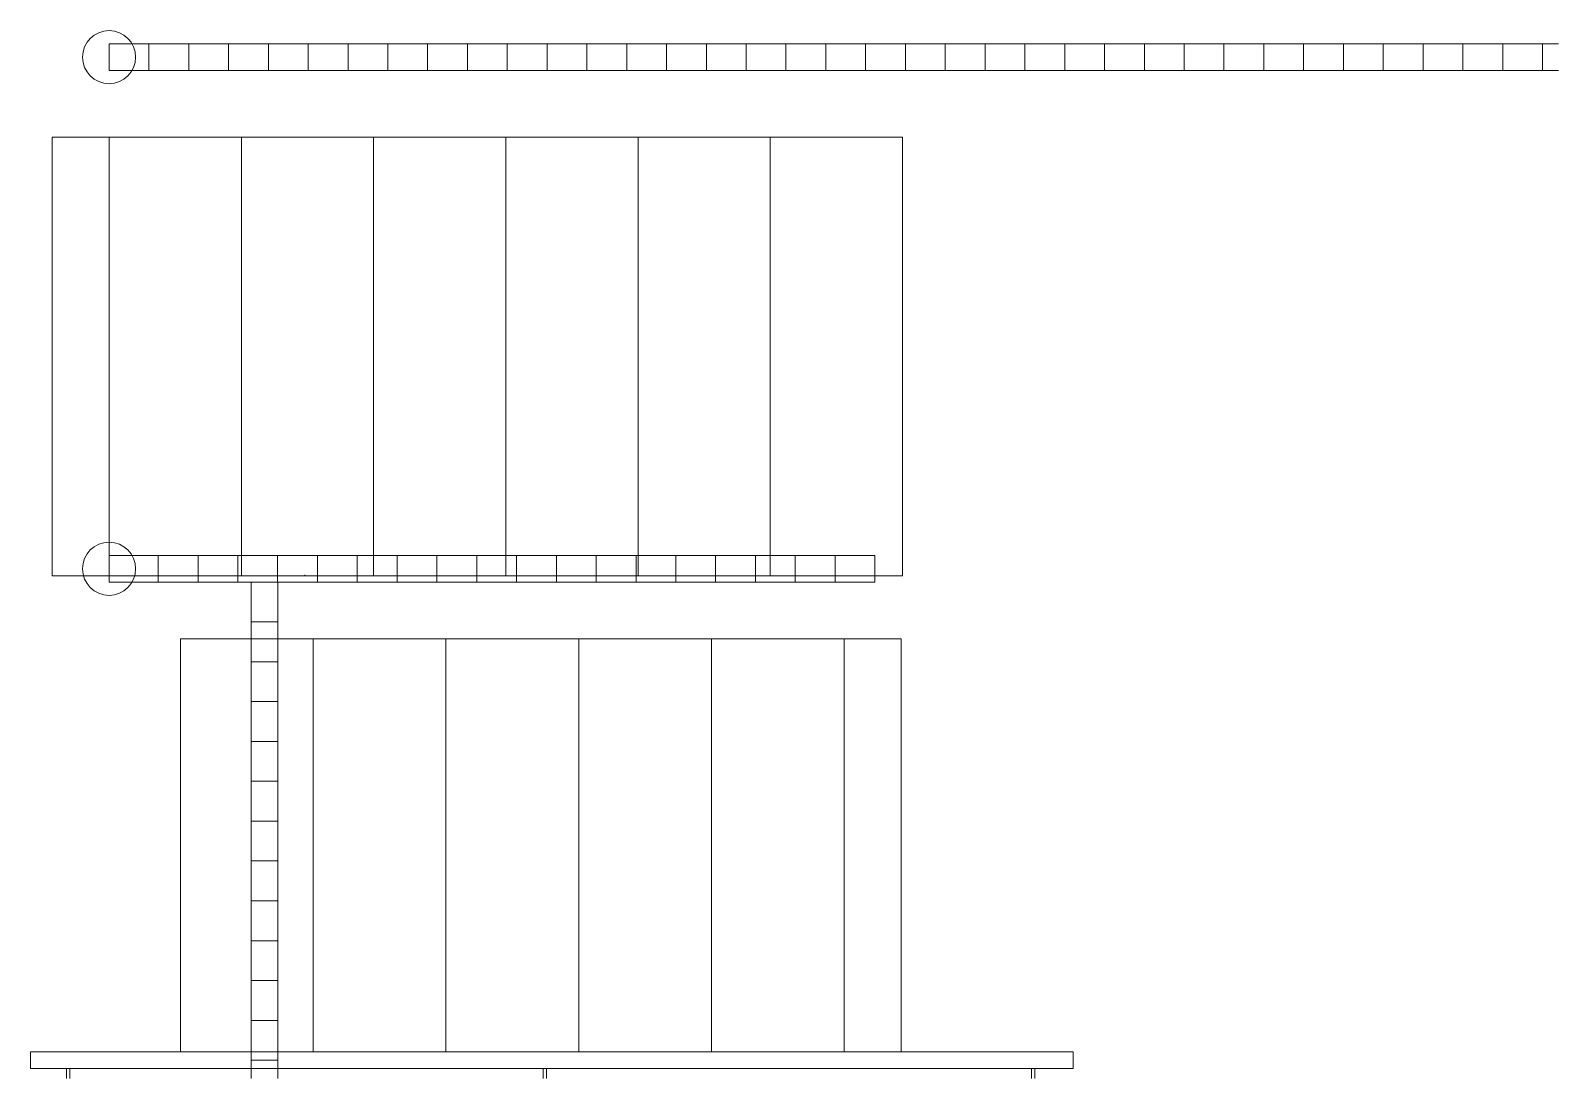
# Model space of a CAD drawing. Header units: inches. Extents: x 197 to 312, y 131 to 210.
import ezdxf

# ---------------------------------------------------------------- set-up
doc = ezdxf.new("R2010")
doc.units = ezdxf.units.IN
doc.header["$MEASUREMENT"] = 0
doc.layers.get('0').update_dxf_attribs({"color": 5, "lineweight": 9})
doc.layers.add('A201-doors', color=3, linetype='Continuous', lineweight=9)
doc.layers.add('banister-handrail-stairs', color=4, linetype='Continuous', lineweight=9)
doc.layers.get('0').off()
doc.layers.get('A201-doors').off()

# ---------------------------------------------------------------- blocks, each defined once
blk = doc.blocks.new('4431_amador_second_floor_with_stairs_and_handrails')
at = {"layer": 'banister-handrail-stairs'}
for p, q in [((205.8, 208.75), (205.8, 206.75)), ((208.8, 208.75), (208.8, 206.75)), ((211.8, 208.75), (211.8, 206.75)), ((214.8, 208.75), (214.8, 206.75)), ((217.8, 208.75), (217.8, 206.75)), ((220.8, 208.75), (220.8, 206.75)), ((223.8, 208.75), (223.8, 206.75)), ((226.8, 208.75), (226.8, 206.75)), ((229.8, 208.75), (229.8, 206.75)), ((232.8, 208.75), (232.8, 206.75)), ((235.8, 208.75), (235.8, 206.75)), ((238.8, 208.75), (238.8, 206.75)), ((241.8, 208.75), (241.8, 206.75)), ((244.8, 208.75), (244.8, 206.75)), ((247.8, 208.75), (247.8, 206.75)), ((250.8, 208.75), (250.8, 206.75)), ((253.8, 208.75), (253.8, 206.75)), ((256.8, 208.75), (256.8, 206.75)), ((259.8, 208.75), (259.8, 206.75)), ((262.8, 208.75), (262.8, 206.75)), ((265.8, 208.75), (265.8, 206.75)), ((268.8, 208.75), (268.8, 206.75)), ((271.8, 208.75), (271.8, 206.75)), ((274.8, 208.75), (274.8, 206.75)), ((277.8, 208.75), (277.8, 206.75)), ((280.8, 208.75), (280.8, 206.75)), ((283.8, 208.75), (283.8, 206.75)), ((286.8, 208.75), (286.8, 206.75)), ((289.8, 208.75), (289.8, 206.75)), ((292.8, 208.75), (292.8, 206.75)), ((295.8, 208.75), (295.8, 206.75)), ((298.8, 208.75), (298.8, 206.75)), ((301.8, 208.75), (301.8, 206.75)), ((304.8, 208.75), (304.8, 206.75)), ((307.8, 208.75), (307.8, 206.75)), ((310.8, 208.75), (310.8, 206.75)), ((262.59, 201.72), (198.5, 201.72)), ((198.5, 201.72), (198.5, 168.7)), ((202.8, 201.72), (202.8, 168.7)), ((212.77, 168.7), (212.77, 201.72)), ((222.73, 168.7), (222.73, 201.72)), ((232.7, 168.7), (232.7, 201.72)), ((242.66, 168.7), (242.66, 201.72)), ((252.62, 168.7), (252.62, 201.72)), ((262.59, 168.7), (262.59, 201.72)), ((206.5, 168.23), (206.5, 170.23)), ((209.5, 168.23), (209.5, 170.23)), ((212.5, 168.23), (212.5, 170.23)), ((215.5, 168.23), (215.5, 170.23)), ((218.5, 168.23), (218.5, 170.23)), ((221.5, 168.23), (221.5, 170.23)), ((224.5, 168.23), (224.5, 170.23)), ((227.5, 168.23), (227.5, 170.23)), ((230.5, 168.23), (230.5, 170.23)), ((233.5, 168.23), (233.5, 170.23)), ((236.5, 168.23), (236.5, 170.23)), ((239.5, 168.23), (239.5, 170.23)), ((242.5, 168.23), (242.5, 170.23)), ((245.5, 168.23), (245.5, 170.23)), ((248.5, 168.23), (248.5, 170.23)), ((251.5, 168.23), (251.5, 170.23)), ((254.5, 168.23), (254.5, 170.23)), ((257.5, 168.23), (257.5, 170.23)), ((260.5, 168.23), (260.5, 170.23)), ((198.5, 168.7), (262.59, 168.7)), ((213.51, 168.23), (213.51, 130.86)), ((215.51, 168.23), (215.51, 130.86)), ((217.55, 168.7), (217.55, 168.77)), ((219.55, 168.7), (262.59, 168.7)), ((213.51, 165.23), (215.51, 165.23)), ((218.18, 163.95), (218.18, 132.86)), ((228.18, 163.95), (228.18, 132.86)), ((238.18, 163.95), (238.18, 132.86)), ((248.18, 163.95), (248.18, 132.86)), ((258.18, 163.95), (258.18, 132.86)), ((213.51, 162.23), (215.51, 162.23)), ((213.51, 159.23), (215.51, 159.23)), ((213.51, 156.23), (215.51, 156.23)), ((213.51, 153.23), (215.51, 153.23)), ((213.51, 150.23), (215.51, 150.23)), ((213.51, 147.23), (215.51, 147.23)), ((213.51, 144.23), (215.51, 144.23)), ((213.51, 141.23), (215.51, 141.23)), ((213.51, 138.23), (215.51, 138.23)), ((213.51, 135.23), (215.51, 135.23)), ((199.58, 131.61), (199.58, 130.86)), ((199.83, 131.61), (199.83, 130.86)), ((213.51, 132.23), (215.51, 132.23)), ((235.5, 130.86), (235.5, 131.61)), ((235.75, 130.86), (235.75, 131.61)), ((272.3, 131.61), (272.3, 130.86)), ((272.55, 131.61), (272.55, 130.86))]:
    blk.add_line(p, q, dxfattribs=at)
for points in [[(312, 208.75), (202.8, 208.75), (202.8, 206.75), (312, 206.75)], [(260.5, 168.23), (213.51, 168.23), (202.8, 168.23), (202.8, 170.23), (213.51, 170.23), (260.5, 170.23)]]:
    blk.add_lwpolyline(points, dxfattribs=at)
for points in [[(208.18, 163.95), (219.55, 163.95), (262.48, 163.95), (262.48, 132.86), (208.18, 132.86)], [(275.44, 131.61), (196.88, 131.61), (196.88, 132.86), (275.44, 132.86)]]:
    blk.add_lwpolyline(points, close=True, dxfattribs=at)
for centre in [(202.8, 207.75), (202.8, 169.23)]:
    blk.add_circle(centre, 2, dxfattribs=at)
blk = doc.blocks.new('old-a201-dimensions')
blk.add_blockref('4431_amador_second_floor_with_stairs_and_handrails', (0, 0))
blk = doc.blocks.new('a201-all-2nd-floor-doors-as-block')
blk.add_blockref('old-a201-dimensions', (0, 0))
blk = doc.blocks.new('all-second-floor-walls-as-block')
at = {"layer": 'A201-doors'}
blk.add_blockref('a201-all-2nd-floor-doors-as-block', (0, 0), dxfattribs=at)
blk = doc.blocks.new('all-second-floor-windows-as-block')
at = {"layer": 'A201-doors'}
blk.add_blockref('all-second-floor-walls-as-block', (0, 0), dxfattribs=at)

msp = doc.modelspace()

# ---------------------------------------------------------------- block references
at = {"layer": 'A201-doors'}
msp.add_blockref('all-second-floor-windows-as-block', (0, 0), dxfattribs=at)

doc.saveas('drawing.dxf')
